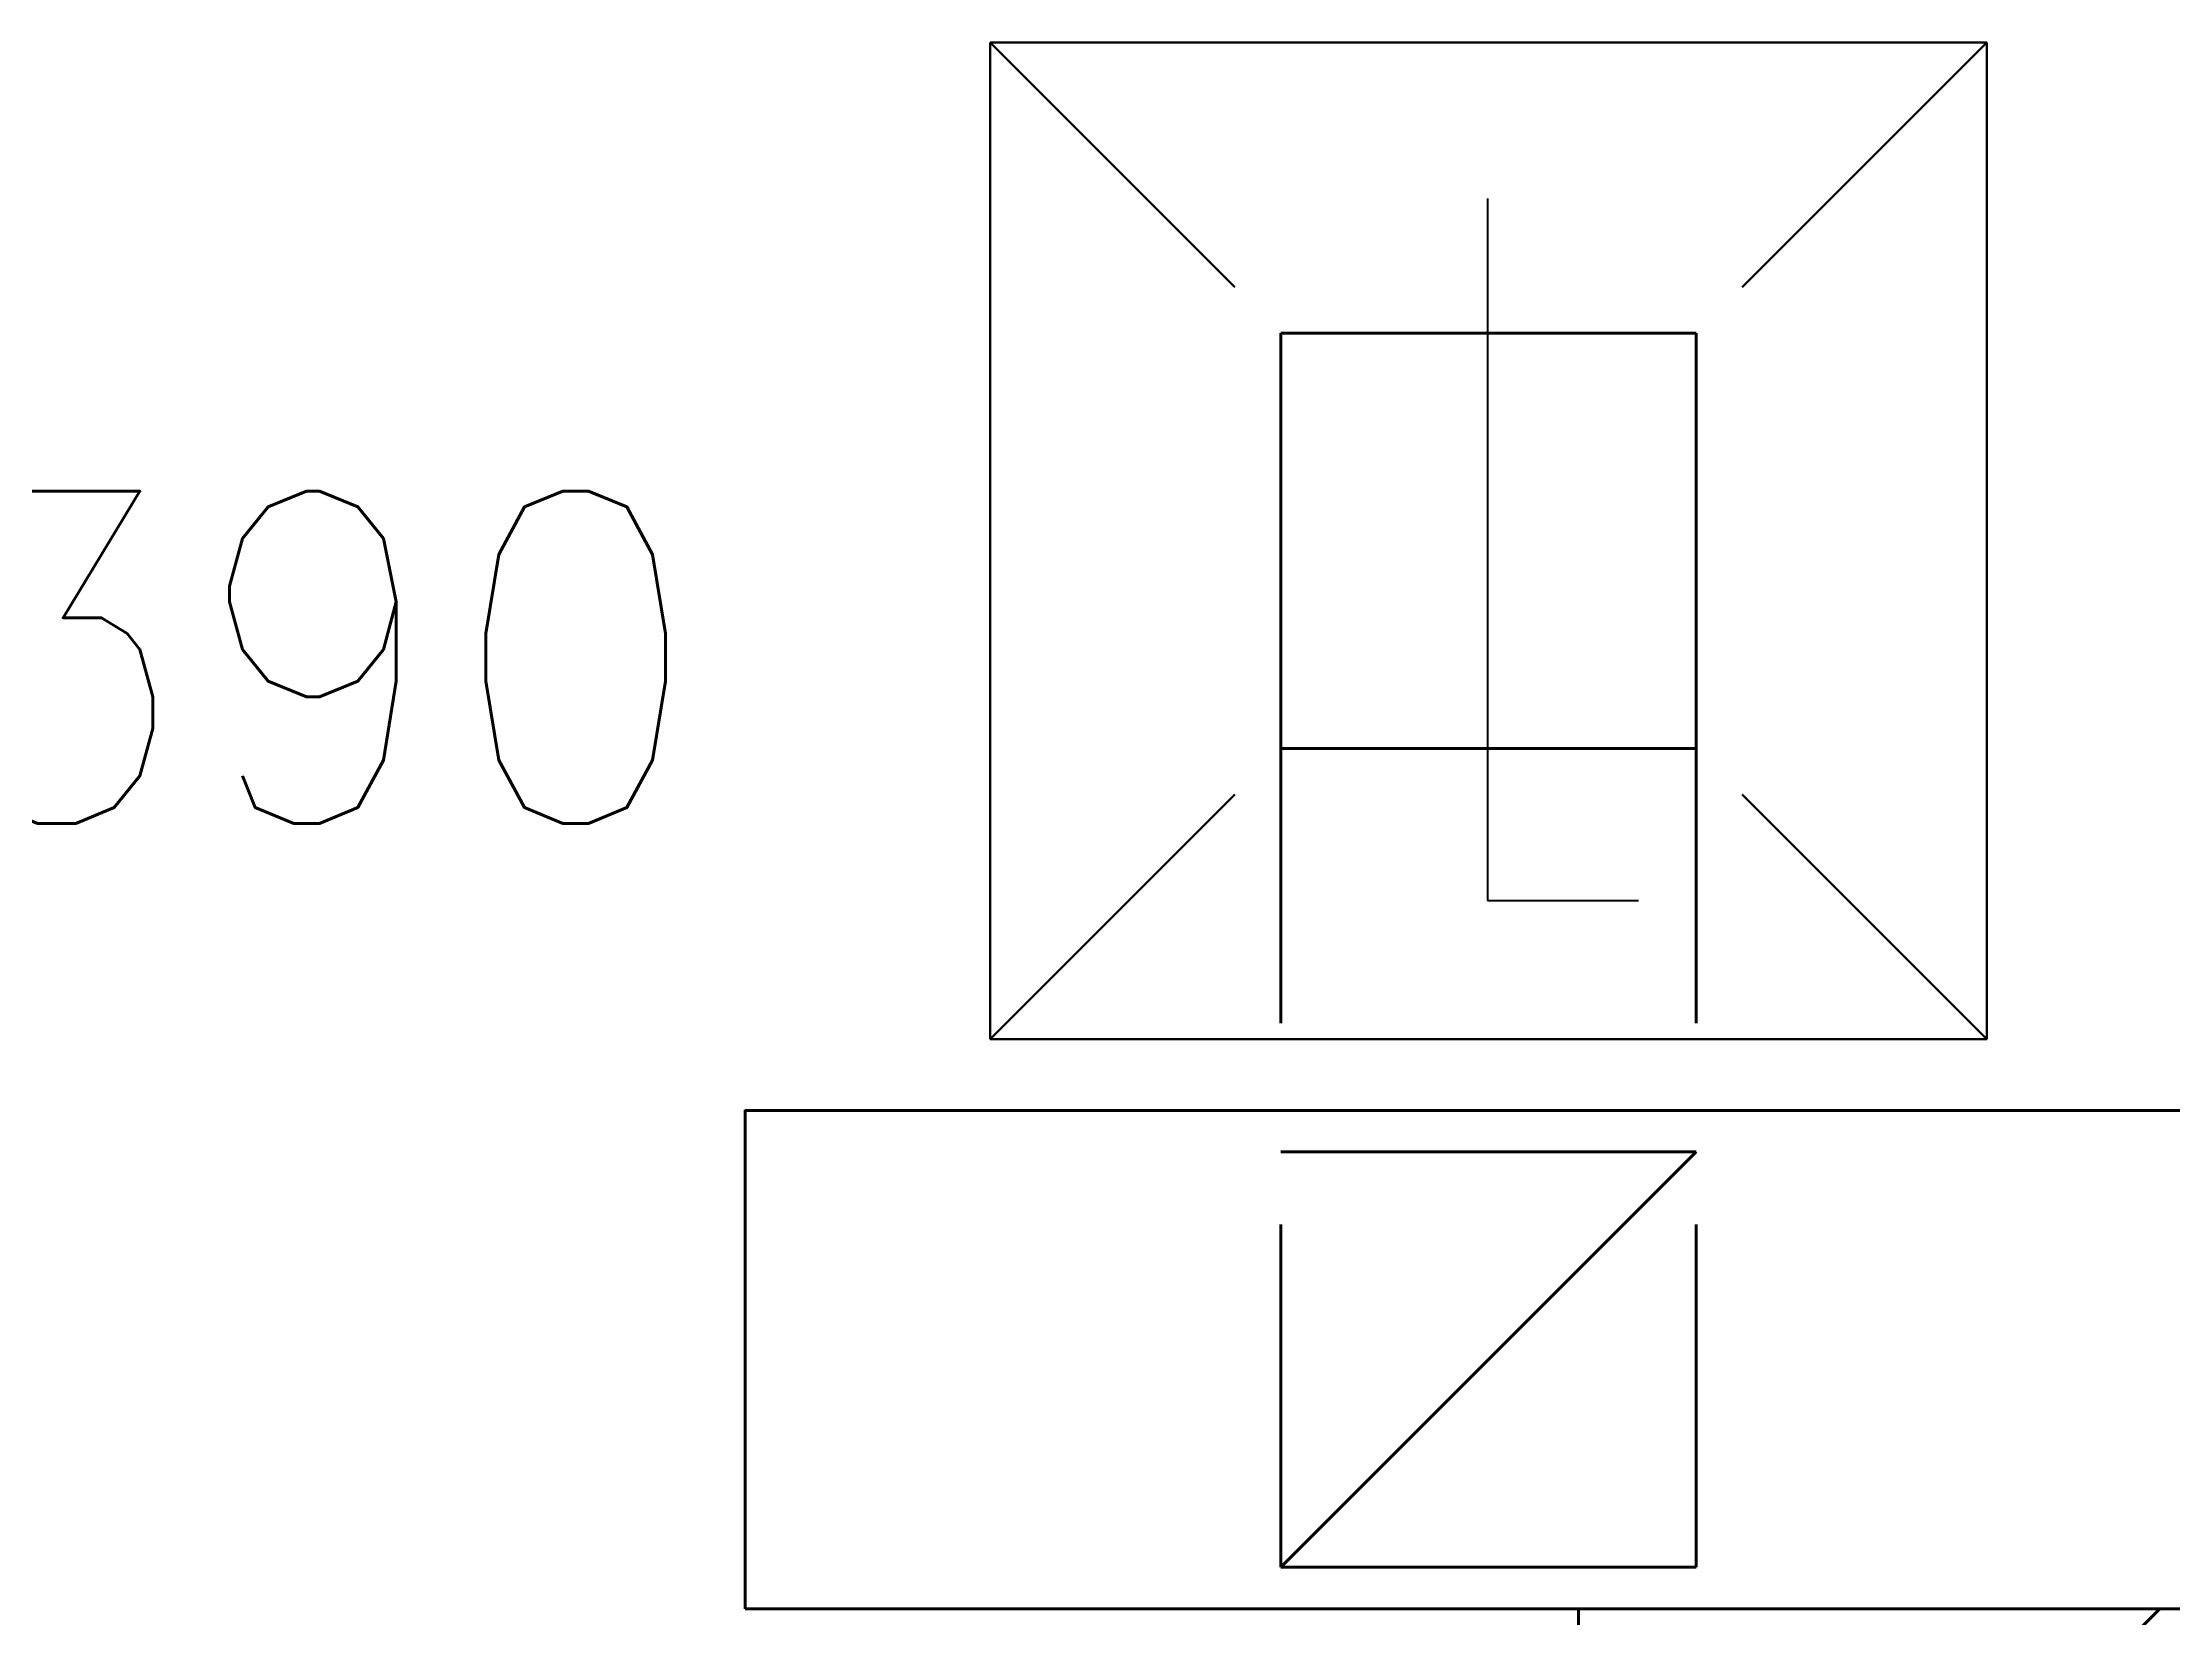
# Model space of a CAD drawing. Header units: inches. Extents: x 51 to 3278, y 66 to 1678.
# Drawn here: x 1096.8 to 1148.1, y 832.8 to 870.6 of the extents above; entities that cross this region are included whole.
import ezdxf

# ---------------------------------------------------------------- set-up
doc = ezdxf.new("R2010")
doc.units = ezdxf.units.IN
doc.header["$LTSCALE"] = 30
doc.header["$MEASUREMENT"] = 0
doc.linetypes.add('HIDDEN', pattern=[0.375, 0.25, -0.125])
for name, color, linetype, lineweight in [('DAMPER', 4, 'Continuous', 25), ('DIF', 4, 'Continuous', 30), ('M-HVAC-EXST-DUCT', 4, 'Continuous', 40), ('M-TEXT', 71, 'Continuous', 25)]:
    doc.layers.add(name, color=color, linetype=linetype, lineweight=lineweight)
doc.styles.add('A', font='SIMPLEX.shx', dxfattribs={"width": 0.9, "height": 8})
doc.styles.get("Standard").update_dxf_attribs({"font": 'simplex.shx'})

msp = doc.modelspace()

# ---------------------------------------------------------------- linework, layer by layer
at = {"layer": 'DAMPER'}
for p, q in [((1131.636, 866.851), (1131.636, 849.949)), ((1131.636, 849.949), (1135.272, 849.949))]:
    msp.add_line(p, q, dxfattribs=at)
at = {"layer": 'DIF'}
for p, q in [((1119.662, 870.604), (1143.662, 870.604)), ((1119.662, 846.604), (1119.662, 870.604)), ((1125.554, 864.711), (1119.662, 870.604)), ((1137.769, 864.711), (1143.662, 870.604)), ((1143.662, 870.604), (1143.662, 867.025)), ((1143.662, 867.025), (1143.662, 846.604)), ((1125.554, 852.496), (1119.662, 846.604)), ((1137.769, 852.496), (1143.662, 846.604)), ((1143.662, 846.604), (1119.662, 846.604))]:
    msp.add_line(p, q, dxfattribs=at)
at = {"layer": 'DIF', "linetype": 'HIDDEN'}
for p, q in [((1126.662, 863.604), (1136.662, 863.604)), ((1126.662, 853.604), (1126.662, 863.604)), ((1136.662, 863.604), (1136.662, 853.604)), ((1136.662, 853.604), (1126.662, 853.604))]:
    msp.add_line(p, q, dxfattribs=at)
at = {"layer": 'M-HVAC-EXST-DUCT'}
for p, q in [((1136.662, 863.604), (1126.662, 863.604)), ((1126.662, 863.604), (1126.662, 846.995)), ((1136.662, 863.604), (1136.662, 846.995)), ((1136.662, 853.604), (1126.662, 853.604)), ((1113.763, 844.893), (1113.763, 844.903)), ((1113.763, 832.893), (1113.763, 844.893)), ((1113.763, 832.893), (1113.763, 844.893)), ((1172.888, 844.892), (1113.763, 844.893)), ((1113.763, 832.893), (1113.763, 844.893)), ((1126.662, 843.893), (1136.662, 843.893)), ((1126.662, 833.893), (1136.662, 843.893)), ((1126.662, 842.145), (1126.662, 833.893)), ((1136.662, 842.145), (1136.662, 833.893)), ((1126.662, 833.893), (1136.662, 833.893)), ((1113.763, 832.893), (1113.763, 832.903)), ((1113.763, 832.893), (1113.763, 832.903)), ((1172.888, 832.892), (1113.763, 832.893)), ((1133.827, 832.892), (1133.827, 824.892)), ((1133.827, 832.892), (1147.827, 832.892)), ((1147.827, 832.892), (1139.827, 824.892))]:
    msp.add_line(p, q, dxfattribs=at)

# ---------------------------------------------------------------- texts
for s, p in [('FULL JOINT                              EXH                 EXHAUST             139.000   131.000   139.000   131.000   12.000    12.000    59.125    1.57079   0.000     0.000     1         RIGHT     1D92E     ', (1113.763, 844.893)), ('FULL JOINT                              EXH                 EXHAUST             139.000   131.000   139.000   131.000   12.000    12.000    59.125    1.57079   0.000     0.000     1         LEFT      1D92E     ', (1113.763, 832.893)), ('RECTANGULAR END CAP                     EXH                 EXHAUST             139.000   131.000   139.000   131.000   12.000    12.000    0.0       1.57079   0.0       0.0       1.0       LEFT      ', (1113.763, 832.893))]:
    msp.add_text(s, height=0.00001, rotation=90, dxfattribs=at).set_placement(p)
at = {"layer": 'M-TEXT', "style": 'A', "width": 0.9}
msp.add_text('390', height=7.9997, dxfattribs=at).set_placement((1094.254, 851.802))

doc.saveas('drawing.dxf')
